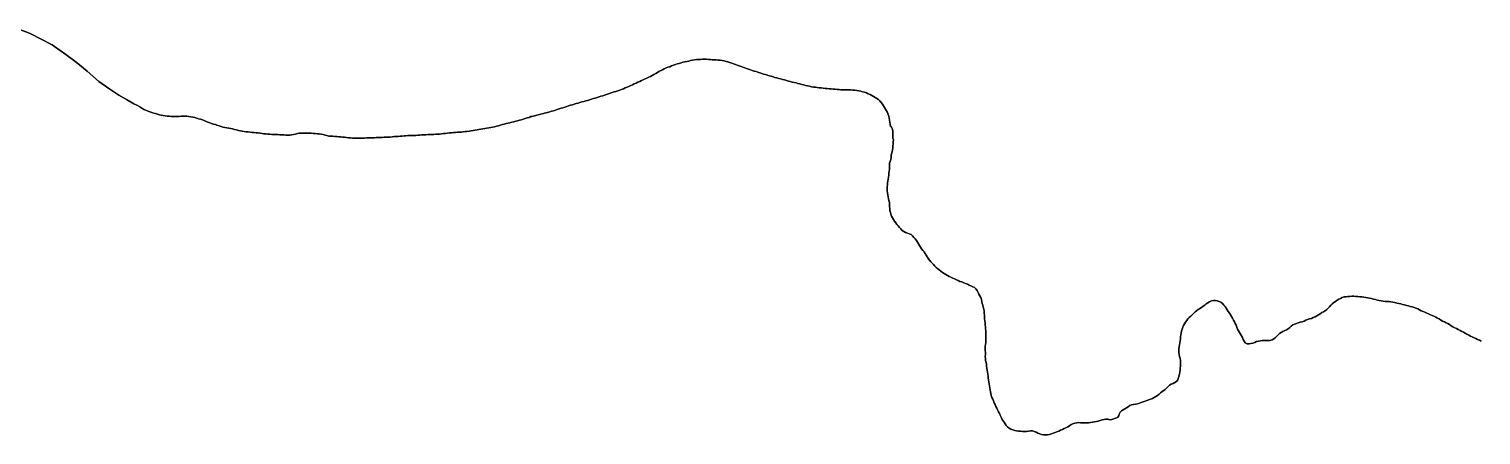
# Model space of a CAD drawing. Header units: inches. Extents: x 141448 to 685535, y 3466439 to 4099221.
# Drawn here: x 229022 to 243220, y 3790542 to 3794512 of the extents above; entities that cross this region are included whole.
import ezdxf

# ---------------------------------------------------------------- set-up
doc = ezdxf.new("R2010")
doc.units = ezdxf.units.IN
doc.header["$MEASUREMENT"] = 0
doc.layers.add('az_county', color=7, linetype='Continuous')

msp = doc.modelspace()

# ---------------------------------------------------------------- linework, layer by layer
at = {"layer": 'az_county'}
for points in [[(243222.53125, 3791460), (243205.34375, 3791468.75), (243187.4375, 3791476.25), (243169.734375, 3791484), (243152.140625, 3791492.25), (243134.734375, 3791500.75), (243117.34375, 3791509.25), (243100.140625, 3791518), (243083.140625, 3791527.25), (243066.234375, 3791536.75), (243049.234375, 3791545.75), (243031.734375, 3791554.25), (243014.734375, 3791563.75), (242997.640625, 3791572.75), (242980.53125, 3791581.75), (242963.34375, 3791590.75), (242946.234375, 3791599.75), (242929.4375, 3791609.25), (242913.640625, 3791620.75), (242897.03125, 3791630.25), (242879.234375, 3791638.25), (242861.9375, 3791646.75), (242844.734375, 3791655.75), (242828.234375, 3791665.75), (242812.4375, 3791676.75), (242795.03125, 3791685.25), (242777.4375, 3791693.5), (242759.84375, 3791701.75), (242742.234375, 3791709.75), (242724.640625, 3791717.75), (242706.9375, 3791725.5), (242689.234375, 3791733.25), (242671.53125, 3791741.25), (242653.640625, 3791748.5), (242635.734375, 3791756), (242618.4375, 3791764.25), (242601.734375, 3791774.25), (242584.140625, 3791782.25), (242565.734375, 3791788.25), (242547.234375, 3791793.75), (242528.53125, 3791799), (242509.734375, 3791803.75), (242491.03125, 3791808.75), (242472.234375, 3791813.5), (242453.4375, 3791818.25), (242434.640625, 3791822.75), (242415.734375, 3791826.75), (242396.84375, 3791831.25), (242378.03125, 3791835.75), (242359.03125, 3791839.5), (242339.9375, 3791843.25), (242320.84375, 3791845.25), (242301.4375, 3791846.25), (242282.03125, 3791847.25), (242262.734375, 3791848.75), (242243.734375, 3791852), (242224.84375, 3791856.5), (242206.03125, 3791861.25), (242187.234375, 3791865.75), (242168.4375, 3791870.25), (242149.640625, 3791874.75), (242131.03125, 3791880.25), (242112.03125, 3791884.25), (242092.84375, 3791886.75), (242072.734375, 3791888.75), (242054.34375, 3791891), (242035.03125, 3791893.25), (242015.734375, 3791895.25), (241996.53125, 3791897.25), (241977.234375, 3791898.5), (241957.9375, 3791899), (241938.734375, 3791897), (241919.4375, 3791894.25), (241900.03125, 3791894), (241881.140625, 3791893.25), (241862.9375, 3791886.5), (241845.4375, 3791877.75), (241828.640625, 3791868.25), (241812.03125, 3791858.25), (241795.734375, 3791847.75), (241779.53125, 3791837), (241764.140625, 3791825.25), (241751.9375, 3791810.5), (241739.234375, 3791796), (241725.234375, 3791782.75), (241711.03125, 3791769.25), (241696.34375, 3791756.75), (241679.734375, 3791746.75), (241662.640625, 3791737.75), (241646.140625, 3791727.75), (241631.03125, 3791715.25), (241614.53125, 3791705.5), (241597.234375, 3791696.75), (241579.53125, 3791688.75), (241561.53125, 3791681.75), (241542.9375, 3791676.25), (241524.4375, 3791670.25), (241506.734375, 3791662.75), (241489.34375, 3791653.75), (241471.34375, 3791647.25), (241452.03125, 3791644.5), (241433.734375, 3791638.75), (241415.734375, 3791631.25), (241397.53125, 3791624.5), (241379.84375, 3791617), (241364.234375, 3791605.5), (241350.140625, 3791592.25), (241334.9375, 3791580.25), (241317.9375, 3791570.75), (241300.84375, 3791561.75), (241283.640625, 3791553), (241266.34375, 3791544.25), (241249.53125, 3791535.25), (241237.34375, 3791520.25), (241223.4375, 3791506.75), (241209.03125, 3791493.75), (241194.53125, 3791480.25), (241178.03125, 3791471.25), (241159.140625, 3791466.25), (241139.734375, 3791464), (241120.4375, 3791464.75), (241101.03125, 3791466.75), (241081.734375, 3791465.75), (241062.4375, 3791463.25), (241043.234375, 3791460), (241024.734375, 3791455.25), (241007.9375, 3791445.25), (240989.4375, 3791439.75), (240970.53125, 3791435.25), (240951.4375, 3791431.75), (240932.140625, 3791433.25), (240915.34375, 3791442.75), (240904.53125, 3791458.75), (240895.34375, 3791475.75), (240887.03125, 3791493.25), (240878.734375, 3791510.75), (240869.34375, 3791527.75), (240859.140625, 3791544.25), (240849.03125, 3791560.75), (240840.140625, 3791577.75), (240833.84375, 3791596.25), (240825.9375, 3791613.75), (240817.640625, 3791631.25), (240808.84375, 3791648.75), (240799.53125, 3791665.5), (240789.53125, 3791682.25), (240779.234375, 3791698.75), (240769.03125, 3791715.25), (240759.140625, 3791731.75), (240749.234375, 3791748.25), (240739.234375, 3791765), (240729.03125, 3791781.25), (240718.234375, 3791797.5), (240705.53125, 3791812.25), (240691.9375, 3791826.5), (240677.03125, 3791838.75), (240660.34375, 3791848), (240641.640625, 3791854), (240622.34375, 3791857.5), (240603.03125, 3791857.25), (240584.03125, 3791852.5), (240566.734375, 3791844.25), (240550.234375, 3791833.75), (240534.140625, 3791822.75), (240518.34375, 3791811.75), (240502.84375, 3791800.25), (240487.234375, 3791788.75), (240471.140625, 3791777.75), (240462.03125, 3791771.75), (240454.84375, 3791767.25), (240438.734375, 3791756.5), (240423.53125, 3791744.75), (240409.84375, 3791731), (240395.9375, 3791717.5), (240381.53125, 3791704.5), (240367.234375, 3791691.25), (240353.84375, 3791677.25), (240342.234375, 3791661.75), (240331.4375, 3791645.75), (240321.640625, 3791629.25), (240312.4375, 3791612.25), (240304.03125, 3791594.75), (240297.03125, 3791576.75), (240291.84375, 3791557.75), (240288.234375, 3791538.75), (240285.234375, 3791519.75), (240283.03125, 3791500.25), (240281.234375, 3791481.25), (240278.84375, 3791462), (240275.640625, 3791442.75), (240271.4375, 3791423.75), (240268.03125, 3791404.75), (240265.640625, 3791385.75), (240264.53125, 3791366.25), (240264.734375, 3791346.75), (240267.34375, 3791329.75), (240272.03125, 3791308.75), (240277.03125, 3791290.25), (240280.34375, 3791271.25), (240281.234375, 3791251.75), (240280.734375, 3791232.25), (240280.234375, 3791213), (240279.734375, 3791193.75), (240278.640625, 3791174.25), (240276.03125, 3791155.25), (240271.34375, 3791136.5), (240265.734375, 3791117.75), (240260.640625, 3791098.75), (240254.53125, 3791080.25), (240243.234375, 3791065.25), (240227.234375, 3791053.5), (240210.140625, 3791044.75), (240191.734375, 3791038.25), (240175.328125, 3791028.25), (240160.625, 3791015.25), (240146.828125, 3791001.75), (240133.21875, 3790987.75), (240117.515625, 3790976.75), (240101.421875, 3790965.75), (240086.21875, 3790953.75), (240071.921875, 3790940.75), (240057.421875, 3790927.75), (240041.515625, 3790917.25), (240024.515625, 3790907.75), (240006.921875, 3790899.75), (239989.015625, 3790892), (239971.125, 3790884.75), (239953.015625, 3790877.75), (239934.921875, 3790871), (239916.625, 3790864.5), (239898.328125, 3790858.25), (239880.015625, 3790851.75), (239861.328125, 3790846.75), (239842.21875, 3790843.25), (239823.125, 3790840.5), (239804.015625, 3790836.75), (239786.21875, 3790829.75), (239770.828125, 3790817.75), (239755.015625, 3790806.5), (239737.515625, 3790798.25), (239720.71875, 3790788.25), (239704.421875, 3790777.25), (239690.71875, 3790763.75), (239683.328125, 3790746.25), (239677.828125, 3790727.25), (239664.921875, 3790713.25), (239647.015625, 3790705.5), (239628.71875, 3790698.25), (239610.125, 3790692.75), (239591.421875, 3790690.25), (239572.21875, 3790694.75), (239553.015625, 3790695.5), (239533.828125, 3790692.5), (239514.828125, 3790688.75), (239496.125, 3790683.75), (239477.71875, 3790677.75), (239458.921875, 3790672.75), (239440.015625, 3790668.75), (239420.921875, 3790665.75), (239401.71875, 3790663.25), (239382.421875, 3790661.75), (239363.015625, 3790660.75), (239343.71875, 3790660), (239324.328125, 3790659.75), (239304.921875, 3790660.75), (239285.625, 3790662.5), (239266.515625, 3790660.25), (239247.328125, 3790656.5), (239228.828125, 3790650.75), (239211.625, 3790642.25), (239195.125, 3790632), (239178.625, 3790621.75), (239161.515625, 3790612.5), (239144.328125, 3790603.75), (239126.828125, 3790595.25), (239109.21875, 3790587.25), (239091.328125, 3790579.75), (239073.421875, 3790572.5), (239055.328125, 3790565.5), (239037.125, 3790558.75), (239018.71875, 3790552.75), (239000.125, 3790547.5), (238981.015625, 3790543.75), (238961.828125, 3790541.5), (238942.421875, 3790542.75), (238923.625, 3790547.25), (238905.21875, 3790553.25), (238887.125, 3790560.25), (238869.515625, 3790568.25), (238851.921875, 3790576.5), (238833.21875, 3790581.75), (238814.71875, 3790582), (238795.015625, 3790578), (238775.71875, 3790576.25), (238756.328125, 3790576.25), (238736.921875, 3790576.75), (238717.515625, 3790578), (238698.21875, 3790579.75), (238679.21875, 3790582.75), (238660.21875, 3790586.75), (238641.625, 3790592.5), (238623.421875, 3790598.75), (238606.125, 3790608), (238590.828125, 3790619.75), (238577.828125, 3790634.25), (238566.421875, 3790649.75), (238556.015625, 3790666.25), (238545.828125, 3790682.75), (238535.921875, 3790699.25), (238526.921875, 3790716.25), (238518.71875, 3790733.75), (238510.71875, 3790751.75), (238502.328125, 3790769.25), (238493.625, 3790786.25), (238485.125, 3790803.75), (238476.921875, 3790821.25), (238468.828125, 3790838.75), (238461.015625, 3790856.75), (238453.828125, 3790874.5), (238447.21875, 3790892.75), (238435.71875, 3790908.25), (238429.828125, 3790926.25), (238428.015625, 3790945.75), (238425.21875, 3790964.75), (238421.921875, 3790983.75), (238418.421875, 3791002.75), (238415.015625, 3791022), (238411.71875, 3791041.25), (238408.625, 3791060.25), (238405.515625, 3791079.25), (238402.421875, 3791098.25), (238399.515625, 3791117.75), (238396.71875, 3791136.75), (238394.015625, 3791156), (238391.421875, 3791175.25), (238388.71875, 3791194.25), (238386.015625, 3791213.5), (238383.125, 3791232.75), (238379.71875, 3791251.75), (238376.21875, 3791270.75), (238373.421875, 3791289.75), (238372.21875, 3791309.25), (238373.515625, 3791328.5), (238374.125, 3791347.75), (238373.125, 3791367.25), (238371.71875, 3791384.25), (238371.625, 3791405.75), (238373.515625, 3791425.25), (238376.515625, 3791444.25), (238378.125, 3791463.5), (238378.828125, 3791482.75), (238379.125, 3791502.25), (238379.015625, 3791521.75), (238378.625, 3791541.25), (238377.625, 3791560.25), (238376.21875, 3791579.75), (238374.515625, 3791599), (238372.71875, 3791618.25), (238370.625, 3791637.5), (238368.328125, 3791656.75), (238366.21875, 3791676), (238364.71875, 3791695.25), (238363.71875, 3791714.75), (238362.71875, 3791734), (238360.921875, 3791753.25), (238357.71875, 3791772.25), (238352.421875, 3791790.75), (238347.21875, 3791809.75), (238343.015625, 3791828.5), (238339.015625, 3791847.5), (238334.625, 3791866.25), (238328.625, 3791884.75), (238319.625, 3791902), (238310.71875, 3791919.25), (238301.625, 3791936.25), (238291.828125, 3791953), (238280.921875, 3791969.25), (238267.921875, 3791983.25), (238249.71875, 3791990.25), (238232.421875, 3791998.75), (238214.828125, 3792007), (238197.21875, 3792014.75), (238179.421875, 3792022.75), (238161.71875, 3792030.25), (238143.71875, 3792037.75), (238125.328125, 3792043.75), (238107.515625, 3792051.25), (238089.828125, 3792059.25), (238072.21875, 3792067.25), (238054.71875, 3792075.5), (238037.21875, 3792083.75), (238019.921875, 3792092.5), (238003.015625, 3792101.75), (237986.015625, 3792111.25), (237969.015625, 3792120.75), (237952.828125, 3792131.25), (237937.515625, 3792143), (237922.515625, 3792155.25), (237907.828125, 3792167.75), (237893.21875, 3792180.75), (237878.921875, 3792193.75), (237865.125, 3792207.25), (237852.015625, 3792221.5), (237839.625, 3792236.25), (237827.421875, 3792251.25), (237815.125, 3792266.25), (237804.515625, 3792282.75), (237795.125, 3792299.5), (237785.125, 3792316.25), (237773.71875, 3792331.75), (237761.71875, 3792347), (237749.71875, 3792362.25), (237738.328125, 3792377.75), (237728.21875, 3792394.25), (237719.125, 3792411.5), (237709.921875, 3792428.25), (237699.921875, 3792445), (237687.828125, 3792460.25), (237674.21875, 3792474), (237661.328125, 3792488.75), (237647.125, 3792501.5), (237629.328125, 3792508.75), (237610.921875, 3792515.5), (237592.828125, 3792522.75), (237575.421875, 3792531.25), (237559.71875, 3792542.25), (237546.125, 3792556), (237533.21875, 3792570.75), (237520.71875, 3792585.5), (237508.515625, 3792600.75), (237496.71875, 3792615.75), (237485.21875, 3792631.25), (237474.625, 3792647.75), (237464.328125, 3792664.25), (237455.71875, 3792681.5), (237449.515625, 3792699.75), (237444.421875, 3792718.75), (237440.421875, 3792737.75), (237437.828125, 3792756.75), (237437.015625, 3792776), (237436.421875, 3792795.5), (237434.421875, 3792814.75), (237429.921875, 3792833.5), (237425.125, 3792852.25), (237421.625, 3792871.25), (237418.515625, 3792890.5), (237415.71875, 3792909.75), (237413.515625, 3792929), (237413.421875, 3792948.25), (237413.921875, 3792967.75), (237414.921875, 3792987), (237416.71875, 3793006.25), (237419.71875, 3793025.25), (237422.828125, 3793044.5), (237425.625, 3793063.75), (237428.421875, 3793082.75), (237431.015625, 3793102), (237433.625, 3793121.25), (237436.015625, 3793140.25), (237437.625, 3793159.75), (237436.421875, 3793179.25), (237436.21875, 3793198.25), (237443.515625, 3793216.25), (237448.71875, 3793234.75), (237452.015625, 3793254.25), (237453.4375, 3793273.5), (237456.34375, 3793292.5), (237461.4375, 3793311.25), (237465.84375, 3793330.25), (237468.4375, 3793349.25), (237470.140625, 3793368.5), (237471.34375, 3793387.75), (237473.03125, 3793407.25), (237473.734375, 3793426.75), (237469.640625, 3793445.25), (237467.03125, 3793464.25), (237468.53125, 3793484), (237468.640625, 3793509.75), (237464.234375, 3793531.75), (237453.34375, 3793557.25), (237444.640625, 3793557.5), (237442.53125, 3793581.5), (237440.03125, 3793600.75), (237436.9375, 3793619.75), (237433.4375, 3793638.75), (237429.4375, 3793657.75), (237423.640625, 3793676.25), (237415.734375, 3793694), (237406.734375, 3793711.25), (237397.53125, 3793728.25), (237387.9375, 3793745.25), (237377.84375, 3793761.75), (237367.234375, 3793777.75), (237355.734375, 3793793.25), (237342.640625, 3793807.75), (237328.234375, 3793821), (237312.9375, 3793832.75), (237296.734375, 3793843.25), (237280.03125, 3793853.25), (237262.9375, 3793862.5), (237245.53125, 3793871), (237227.84375, 3793879), (237209.84375, 3793886.25), (237191.53125, 3793892.75), (237172.9375, 3793897.75), (237154.140625, 3793902.5), (237135.234375, 3793906.75), (237116.03125, 3793910.25), (237096.9375, 3793913.25), (237077.734375, 3793915.25), (237058.4375, 3793916.5), (237039.140625, 3793917), (237019.71875, 3793917), (237000.21875, 3793917), (236980.921875, 3793917.25), (236961.515625, 3793918.25), (236942.21875, 3793919.75), (236922.921875, 3793921), (236903.625, 3793922.75), (236884.328125, 3793924.25), (236865.015625, 3793926), (236845.71875, 3793927.75), (236826.515625, 3793929.75), (236807.21875, 3793931.5), (236787.921875, 3793933.25), (236768.625, 3793935.25), (236749.328125, 3793937.25), (236730.125, 3793939.25), (236710.828125, 3793941.75), (236691.71875, 3793944.25), (236672.625, 3793947.25), (236653.625, 3793951.25), (236634.71875, 3793955.5), (236615.921875, 3793960), (236597.125, 3793964.75), (236578.328125, 3793969.25), (236559.625, 3793974.25), (236540.828125, 3793978.75), (236522.015625, 3793983.75), (236503.328125, 3793988.5), (236484.515625, 3793993.25), (236465.828125, 3793998.25), (236447.125, 3794003.25), (236428.421875, 3794008.25), (236409.71875, 3794013.25), (236391.015625, 3794018.25), (236372.328125, 3794023.5), (236353.71875, 3794028.75), (236335.015625, 3794033.75), (236316.328125, 3794039), (236297.71875, 3794044.25), (236279.015625, 3794049.5), (236260.421875, 3794054.75), (236241.828125, 3794060.25), (236223.328125, 3794065.75), (236204.828125, 3794071.25), (236186.328125, 3794077.25), (236167.828125, 3794083), (236149.328125, 3794088.75), (236130.921875, 3794094.75), (236112.515625, 3794100.75), (236094.125, 3794106.75), (236075.71875, 3794112.75), (236057.328125, 3794118.75), (236039.015625, 3794125.25), (236020.625, 3794131.25), (236002.328125, 3794137.75), (235984.015625, 3794143.75), (235965.921875, 3794150.75), (235947.921875, 3794158), (235930.015625, 3794165.25), (235912.015625, 3794172.5), (235893.71875, 3794178.75), (235875.21875, 3794184.25), (235856.515625, 3794189.75), (235837.71875, 3794194.75), (235818.921875, 3794199.25), (235799.921875, 3794202.75), (235780.921875, 3794205.75), (235761.71875, 3794207.75), (235742.328125, 3794209), (235722.921875, 3794210), (235716.125, 3794210.25), (235703.515625, 3794211.25), (235684.21875, 3794213.25), (235664.921875, 3794214.75), (235645.625, 3794215.5), (235626.21875, 3794215.75), (235606.921875, 3794215.5), (235587.515625, 3794215), (235568.125, 3794214.25), (235548.921875, 3794212.75), (235529.71875, 3794210.25), (235510.515625, 3794207), (235491.625, 3794203.25), (235472.828125, 3794198.25), (235453.71875, 3794194.5), (235434.71875, 3794191), (235415.828125, 3794187), (235397.21875, 3794181.5), (235378.625, 3794176), (235360.21875, 3794170), (235341.828125, 3794164), (235323.625, 3794157.5), (235305.625, 3794150.25), (235287.625, 3794143.25), (235269.125, 3794137.5), (235251.125, 3794130.5), (235233.625, 3794122), (235216.125, 3794114), (235181.625, 3794096.5), (235166.625, 3794086), (235149.828125, 3794076.5), (235132.921875, 3794067), (235116.015625, 3794057.5), (235098.828125, 3794048.5), (235081.421875, 3794040), (235063.921875, 3794031.5), (235046.328125, 3794023.5), (235028.71875, 3794015.25), (235011.125, 3794007.25), (234993.421875, 3793999.25), (234975.828125, 3793991.25), (234958.21875, 3793983), (234940.515625, 3793975), (234922.921875, 3793967), (234905.21875, 3793959), (234887.625, 3793951), (234869.828125, 3793943.25), (234852.125, 3793935.5), (234834.21875, 3793928), (234816.21875, 3793921), (234798.015625, 3793914.25), (234779.71875, 3793908), (234761.21875, 3793902), (234742.828125, 3793895.75), (234724.421875, 3793889.5), (234706.015625, 3793883.5), (234687.625, 3793877.5), (234669.21875, 3793871.5), (234650.71875, 3793865.5), (234632.328125, 3793859.5), (234613.828125, 3793853.5), (234595.421875, 3793847.75), (234576.921875, 3793842), (234558.421875, 3793836), (234539.828125, 3793830.5), (234521.328125, 3793825), (234502.71875, 3793819.5), (234484.125, 3793814), (234465.421875, 3793808.75), (234446.71875, 3793803.5), (234428.125, 3793798.5), (234409.421875, 3793793.25), (234390.71875, 3793788), (234372.125, 3793782.5), (234353.515625, 3793777), (234335.015625, 3793771.5), (234316.515625, 3793765.75), (234298.015625, 3793760), (234279.625, 3793754), (234261.125, 3793748), (234242.71875, 3793742), (234224.328125, 3793736), (234205.828125, 3793730), (234187.328125, 3793724.25), (234168.71875, 3793718.5), (234150.21875, 3793713), (234131.71875, 3793707.25), (234113.125, 3793701.75), (234094.625, 3793696.25), (234087.515625, 3793694.5), (233952.328125, 3793660.5), (233940.71875, 3793655.5), (233930.328125, 3793656), (233911.921875, 3793646), (233892.71875, 3793641.5), (233873.921875, 3793636.5), (233855.421875, 3793630.25), (233836.921875, 3793624.5), (233818.21875, 3793619.5), (233799.515625, 3793614.5), (233780.71875, 3793609.5), (233761.921875, 3793605), (233743.21875, 3793600), (233724.421875, 3793595.5), (233705.625, 3793590.5), (233686.828125, 3793586), (233668.015625, 3793581), (233649.21875, 3793576.5), (233630.625, 3793571), (233612.21875, 3793564.75), (233593.421875, 3793560.25), (233574.421875, 3793556.5), (233555.328125, 3793552.75), (233536.328125, 3793549.25), (233517.21875, 3793546), (233498.125, 3793542.75), (233479.015625, 3793539.5), (233459.828125, 3793536.5), (233440.71875, 3793533), (233421.625, 3793530), (233402.515625, 3793526.75), (233383.421875, 3793523.5), (233364.328125, 3793520), (233345.21875, 3793516.25), (233326.21875, 3793513), (233307.015625, 3793510), (233287.828125, 3793508), (233268.515625, 3793506), (233249.21875, 3793504.25), (233229.921875, 3793502.75), (233210.625, 3793501.5), (233191.21875, 3793500), (233171.921875, 3793498.5), (233152.515625, 3793497), (233133.21875, 3793495.25), (233114.015625, 3793493.5), (233094.71875, 3793491), (233075.421875, 3793489), (233056.21875, 3793486.75), (233036.921875, 3793484.75), (233017.625, 3793483), (232998.21875, 3793481.75), (232978.90625, 3793480.75), (232959.5, 3793480), (232940.203125, 3793479.5), (232920.8125, 3793479), (232901.40625, 3793478.25), (232882, 3793477.5), (232862.703125, 3793476.5), (232843.3125, 3793475), (232824.109375, 3793473), (232804.703125, 3793471.25), (232785.40625, 3793470.5), (232766, 3793470.5), (232746.703125, 3793470), (232727.3125, 3793469), (232707.90625, 3793468), (232688.609375, 3793466.5), (232669.3125, 3793465), (232650, 3793463.5), (232630.703125, 3793461.75), (232611.3125, 3793460.25), (232592, 3793459), (232572.703125, 3793457.25), (232553.3125, 3793455.5), (232534, 3793454.5), (232514.703125, 3793453.5), (232495.3125, 3793452.5), (232476, 3793451.75), (232464.90625, 3793451), (232456.609375, 3793451), (232437.203125, 3793450), (232417.90625, 3793449.5), (232398.5, 3793448.75), (232379.109375, 3793448), (232359.703125, 3793447.5), (232340.40625, 3793446.75), (232321, 3793446), (232301.609375, 3793445.5), (232282.203125, 3793444.5), (232262.8125, 3793444), (232243.5, 3793443.5), (232224.109375, 3793443.5), (232204.703125, 3793443.5), (232185.40625, 3793444.75), (232166.109375, 3793446.5), (232146.8125, 3793449), (232127.609375, 3793451), (232108.3125, 3793453), (232089, 3793455), (232069.703125, 3793456.75), (232050.40625, 3793458.5), (232031.109375, 3793460), (232011.703125, 3793461.5), (231992.40625, 3793462.5), (231972.90625, 3793462.5), (231953.703125, 3793464), (231934.90625, 3793469), (231916.3125, 3793474.5), (231897.609375, 3793479.5), (231878.40625, 3793482.5), (231859.203125, 3793485), (231839.90625, 3793487), (231820.609375, 3793488.5), (231801.3125, 3793490), (231781.90625, 3793491.5), (231762.609375, 3793492.5), (231743.203125, 3793493), (231723.8125, 3793493.5), (231704.40625, 3793493.75), (231685, 3793493.5), (231665.703125, 3793492.5), (231646.609375, 3793489), (231627.703125, 3793484.5), (231608.8125, 3793480), (231589.90625, 3793475.25), (231570.703125, 3793474), (231551.40625, 3793474), (231532.109375, 3793474.75), (231512.703125, 3793475.75), (231493.3125, 3793477), (231473.90625, 3793478), (231454.5, 3793479.25), (231435.109375, 3793480), (231415.703125, 3793480.75), (231396.3125, 3793481.25), (231377, 3793482), (231357.703125, 3793483.25), (231338.40625, 3793485.25), (231319.203125, 3793488), (231300, 3793490.75), (231280.703125, 3793493), (231261.40625, 3793494.75), (231242.109375, 3793496.5), (231222.8125, 3793498.5), (231203.609375, 3793500.5), (231184.3125, 3793503), (231165.109375, 3793505.25), (231145.90625, 3793507.75), (231126.703125, 3793510.25), (231107.5, 3793513), (231088.3125, 3793516), (231069.5, 3793520.25), (231051, 3793526.25), (231032.109375, 3793530.5), (231013, 3793534), (230993.90625, 3793537.5), (230974.8125, 3793540.5), (230955.703125, 3793544), (230936.703125, 3793548), (230918, 3793553), (230899.703125, 3793559), (230881.40625, 3793565.5), (230858.609375, 3793571.75), (230844.40625, 3793577), (230825.703125, 3793582.5), (230807.203125, 3793588), (230788.703125, 3793594), (230770.609375, 3793601), (230752.8125, 3793608.5), (230735, 3793616), (230716.703125, 3793622.5), (230698.40625, 3793629), (230679.90625, 3793634.5), (230661.3125, 3793640.25), (230642.609375, 3793645.25), (230623.703125, 3793649.5), (230604.703125, 3793653.25), (230585.5, 3793656.25), (230566.203125, 3793658), (230546.8125, 3793658.5), (230527.40625, 3793658.5), (230508, 3793658.25), (230488.609375, 3793657.5), (230469.203125, 3793656.75), (230449.90625, 3793656.5), (230430.5, 3793656.75), (230411.203125, 3793657.5), (230391.8125, 3793658.5), (230372.5, 3793660), (230353.203125, 3793662.5), (230334, 3793665), (230315, 3793669), (230296.203125, 3793673.5), (230277.609375, 3793679), (230258.90625, 3793684.5), (230240.40625, 3793690), (230222, 3793696.25), (230203.8125, 3793702.75), (230185.609375, 3793709.5), (230144, 3793725.5), (230105.609375, 3793749.75), (230083.109375, 3793763.5), (230077.40625, 3793767), (230047.609375, 3793781), (229975, 3793820.75), (229899.90625, 3793863.5), (229810.40625, 3793922.5), (229704.703125, 3793999.5), (229590.203125, 3794100.75), (229482.703125, 3794187.75), (229381.203125, 3794263), (229269.8125, 3794341.5), (229247.109375, 3794357.75), (229031.5, 3794467.75), (228921.203125, 3794511.5)], [(228921.203125, 3794511.5), (229031.5, 3794467.75), (229247.109375, 3794357.75), (229269.8125, 3794341.5), (229381.203125, 3794263), (229482.703125, 3794187.75), (229590.203125, 3794100.75), (229704.703125, 3793999.5), (229810.40625, 3793922.5), (229899.90625, 3793863.5), (229975, 3793820.75), (230047.609375, 3793781), (230077.40625, 3793767), (230083.109375, 3793763.5), (230105.609375, 3793749.75), (230144, 3793725.5), (230185.609375, 3793709.5), (230203.8125, 3793702.75), (230222, 3793696.25), (230240.40625, 3793690), (230258.90625, 3793684.5), (230277.609375, 3793679), (230296.203125, 3793673.5), (230315, 3793669), (230334, 3793665), (230353.203125, 3793662.5), (230372.5, 3793660), (230391.8125, 3793658.5), (230411.203125, 3793657.5), (230430.5, 3793656.75), (230449.90625, 3793656.5), (230469.203125, 3793656.75), (230488.609375, 3793657.5), (230508, 3793658.25), (230527.40625, 3793658.5), (230546.8125, 3793658.5), (230566.203125, 3793658), (230585.5, 3793656.25), (230604.703125, 3793653.25), (230623.703125, 3793649.5), (230642.609375, 3793645.25), (230661.3125, 3793640.25), (230679.90625, 3793634.5), (230698.40625, 3793629), (230716.703125, 3793622.5), (230735, 3793616), (230752.8125, 3793608.5), (230770.609375, 3793601), (230788.703125, 3793594), (230807.203125, 3793588), (230825.703125, 3793582.5), (230844.40625, 3793577), (230858.609375, 3793571.75), (230881.40625, 3793565.5), (230899.703125, 3793559), (230918, 3793553), (230936.703125, 3793548), (230955.703125, 3793544), (230974.8125, 3793540.5), (230993.90625, 3793537.5), (231013, 3793534), (231032.109375, 3793530.5), (231051, 3793526.25), (231069.5, 3793520.25), (231088.3125, 3793516), (231107.5, 3793513), (231126.703125, 3793510.25), (231145.90625, 3793507.75), (231165.109375, 3793505.25), (231184.3125, 3793503), (231203.609375, 3793500.5), (231222.8125, 3793498.5), (231242.109375, 3793496.5), (231261.40625, 3793494.75), (231280.703125, 3793493), (231300, 3793490.75), (231319.203125, 3793488), (231338.40625, 3793485.25), (231357.703125, 3793483.25), (231377, 3793482), (231396.3125, 3793481.25), (231415.703125, 3793480.75), (231435.109375, 3793480), (231454.5, 3793479.25), (231473.90625, 3793478), (231493.3125, 3793477), (231512.703125, 3793475.75), (231532.109375, 3793474.75), (231551.40625, 3793474), (231570.703125, 3793474), (231589.90625, 3793475.25), (231608.8125, 3793480), (231627.703125, 3793484.5), (231646.609375, 3793489), (231665.703125, 3793492.5), (231685, 3793493.5), (231704.40625, 3793493.75), (231723.8125, 3793493.5), (231743.203125, 3793493), (231762.609375, 3793492.5), (231781.90625, 3793491.5), (231801.3125, 3793490), (231820.609375, 3793488.5), (231839.90625, 3793487), (231859.203125, 3793485), (231878.40625, 3793482.5), (231897.609375, 3793479.5), (231916.3125, 3793474.5), (231934.90625, 3793469), (231953.703125, 3793464), (231972.90625, 3793462.5), (231992.40625, 3793462.5), (232011.703125, 3793461.5), (232031.109375, 3793460), (232050.40625, 3793458.5), (232069.703125, 3793456.75), (232089, 3793455), (232108.3125, 3793453), (232127.609375, 3793451), (232146.8125, 3793449), (232166.109375, 3793446.5), (232185.40625, 3793444.75), (232204.703125, 3793443.5), (232224.109375, 3793443.5), (232243.5, 3793443.5), (232262.8125, 3793444), (232282.203125, 3793444.5), (232301.609375, 3793445.5), (232321, 3793446), (232340.40625, 3793446.75), (232359.703125, 3793447.5), (232379.109375, 3793448), (232398.5, 3793448.75), (232417.90625, 3793449.5), (232437.203125, 3793450), (232456.609375, 3793451), (232464.90625, 3793451), (232476, 3793451.75), (232495.3125, 3793452.5), (232514.703125, 3793453.5), (232534, 3793454.5), (232553.3125, 3793455.5), (232572.703125, 3793457.25), (232592, 3793459), (232611.3125, 3793460.25), (232630.703125, 3793461.75), (232650, 3793463.5), (232669.3125, 3793465), (232688.609375, 3793466.5), (232707.90625, 3793468), (232727.3125, 3793469), (232746.703125, 3793470), (232766, 3793470.5), (232785.40625, 3793470.5), (232804.703125, 3793471.25), (232824.109375, 3793473), (232843.3125, 3793475), (232862.703125, 3793476.5), (232882, 3793477.5), (232901.40625, 3793478.25), (232920.8125, 3793479), (232940.203125, 3793479.5), (232959.5, 3793480), (232978.90625, 3793480.75), (232998.21875, 3793481.75), (233017.625, 3793483), (233036.921875, 3793484.75), (233056.21875, 3793486.75), (233075.421875, 3793489), (233094.71875, 3793491), (233114.015625, 3793493.5), (233133.21875, 3793495.25), (233152.515625, 3793497), (233171.921875, 3793498.5), (233191.21875, 3793500), (233210.625, 3793501.5), (233229.921875, 3793502.75), (233249.21875, 3793504.25), (233268.515625, 3793506), (233287.828125, 3793508), (233307.015625, 3793510), (233326.21875, 3793513), (233345.21875, 3793516.25), (233364.328125, 3793520), (233383.421875, 3793523.5), (233402.515625, 3793526.75), (233421.625, 3793530), (233440.71875, 3793533), (233459.828125, 3793536.5), (233479.015625, 3793539.5), (233498.125, 3793542.75), (233517.21875, 3793546), (233536.328125, 3793549.25), (233555.328125, 3793552.75), (233574.421875, 3793556.5), (233593.421875, 3793560.25), (233612.21875, 3793564.75), (233630.625, 3793571), (233649.21875, 3793576.5), (233668.015625, 3793581), (233686.828125, 3793586), (233705.625, 3793590.5), (233724.421875, 3793595.5), (233743.21875, 3793600), (233761.921875, 3793605), (233780.71875, 3793609.5), (233799.515625, 3793614.5), (233818.21875, 3793619.5), (233836.921875, 3793624.5), (233855.421875, 3793630.25), (233873.921875, 3793636.5), (233892.71875, 3793641.5), (233911.921875, 3793646), (233930.328125, 3793656), (233940.71875, 3793655.5), (233952.328125, 3793660.5), (234087.515625, 3793694.5), (234094.625, 3793696.25), (234113.125, 3793701.75), (234131.71875, 3793707.25), (234150.21875, 3793713), (234168.71875, 3793718.5), (234187.328125, 3793724.25), (234205.828125, 3793730), (234224.328125, 3793736), (234242.71875, 3793742), (234261.125, 3793748), (234279.625, 3793754), (234298.015625, 3793760), (234316.515625, 3793765.75), (234335.015625, 3793771.5), (234353.515625, 3793777), (234372.125, 3793782.5), (234390.71875, 3793788), (234409.421875, 3793793.25), (234428.125, 3793798.5), (234446.71875, 3793803.5), (234465.421875, 3793808.75), (234484.125, 3793814), (234502.71875, 3793819.5), (234521.328125, 3793825), (234539.828125, 3793830.5), (234558.421875, 3793836), (234576.921875, 3793842), (234595.421875, 3793847.75), (234613.828125, 3793853.5), (234632.328125, 3793859.5), (234650.71875, 3793865.5), (234669.21875, 3793871.5), (234687.625, 3793877.5), (234706.015625, 3793883.5), (234724.421875, 3793889.5), (234742.828125, 3793895.75), (234761.21875, 3793902), (234779.71875, 3793908), (234798.015625, 3793914.25), (234816.21875, 3793921), (234834.21875, 3793928), (234852.125, 3793935.5), (234869.828125, 3793943.25), (234887.625, 3793951), (234905.21875, 3793959), (234922.921875, 3793967), (234940.515625, 3793975), (234958.21875, 3793983), (234975.828125, 3793991.25), (234993.421875, 3793999.25), (235011.125, 3794007.25), (235028.71875, 3794015.25), (235046.328125, 3794023.5), (235063.921875, 3794031.5), (235081.421875, 3794040), (235098.828125, 3794048.5), (235116.015625, 3794057.5), (235132.921875, 3794067), (235149.828125, 3794076.5), (235166.625, 3794086), (235181.625, 3794096.5), (235216.125, 3794114), (235233.625, 3794122), (235251.125, 3794130.5), (235269.125, 3794137.5), (235287.625, 3794143.25), (235305.625, 3794150.25), (235323.625, 3794157.5), (235341.828125, 3794164), (235360.21875, 3794170), (235378.625, 3794176), (235397.21875, 3794181.5), (235415.828125, 3794187), (235434.71875, 3794191), (235453.71875, 3794194.5), (235472.828125, 3794198.25), (235491.625, 3794203.25), (235510.515625, 3794207), (235529.71875, 3794210.25), (235548.921875, 3794212.75), (235568.125, 3794214.25), (235587.515625, 3794215), (235606.921875, 3794215.5), (235626.21875, 3794215.75), (235645.625, 3794215.5), (235664.921875, 3794214.75), (235684.21875, 3794213.25), (235703.515625, 3794211.25), (235716.125, 3794210.25), (235722.921875, 3794210), (235742.328125, 3794209), (235761.71875, 3794207.75), (235780.921875, 3794205.75), (235799.921875, 3794202.75), (235818.921875, 3794199.25), (235837.71875, 3794194.75), (235856.515625, 3794189.75), (235875.21875, 3794184.25), (235893.71875, 3794178.75), (235912.015625, 3794172.5), (235930.015625, 3794165.25), (235947.921875, 3794158), (235965.921875, 3794150.75), (235984.015625, 3794143.75), (236002.328125, 3794137.75), (236020.625, 3794131.25), (236039.015625, 3794125.25), (236057.328125, 3794118.75), (236075.71875, 3794112.75), (236094.125, 3794106.75), (236112.515625, 3794100.75), (236130.921875, 3794094.75), (236149.328125, 3794088.75), (236167.828125, 3794083), (236186.328125, 3794077.25), (236204.828125, 3794071.25), (236223.328125, 3794065.75), (236241.828125, 3794060.25), (236260.421875, 3794054.75), (236279.015625, 3794049.5), (236297.71875, 3794044.25), (236316.328125, 3794039), (236335.015625, 3794033.75), (236353.71875, 3794028.75), (236372.328125, 3794023.5), (236391.015625, 3794018.25), (236409.71875, 3794013.25), (236428.421875, 3794008.25), (236447.125, 3794003.25), (236465.828125, 3793998.25), (236484.515625, 3793993.25), (236503.328125, 3793988.5), (236522.015625, 3793983.75), (236540.828125, 3793978.75), (236559.625, 3793974.25), (236578.328125, 3793969.25), (236597.125, 3793964.75), (236615.921875, 3793960), (236634.71875, 3793955.5), (236653.625, 3793951.25), (236672.625, 3793947.25), (236691.71875, 3793944.25), (236710.828125, 3793941.75), (236730.125, 3793939.25), (236749.328125, 3793937.25), (236768.625, 3793935.25), (236787.921875, 3793933.25), (236807.21875, 3793931.5), (236826.515625, 3793929.75), (236845.71875, 3793927.75), (236865.015625, 3793926), (236884.328125, 3793924.25), (236903.625, 3793922.75), (236922.921875, 3793921), (236942.21875, 3793919.75), (236961.515625, 3793918.25), (236980.921875, 3793917.25), (237000.21875, 3793917), (237019.71875, 3793917), (237039.140625, 3793917), (237058.4375, 3793916.5), (237077.734375, 3793915.25), (237096.9375, 3793913.25), (237116.03125, 3793910.25), (237135.234375, 3793906.75), (237154.140625, 3793902.5), (237172.9375, 3793897.75), (237191.53125, 3793892.75), (237209.84375, 3793886.25), (237227.84375, 3793879), (237245.53125, 3793871), (237262.9375, 3793862.5), (237280.03125, 3793853.25), (237296.734375, 3793843.25), (237312.9375, 3793832.75), (237328.234375, 3793821), (237342.640625, 3793807.75), (237355.734375, 3793793.25), (237367.234375, 3793777.75), (237377.84375, 3793761.75), (237387.9375, 3793745.25), (237397.53125, 3793728.25), (237406.734375, 3793711.25), (237415.734375, 3793694), (237423.640625, 3793676.25), (237429.4375, 3793657.75), (237433.4375, 3793638.75), (237436.9375, 3793619.75), (237440.03125, 3793600.75), (237442.53125, 3793581.5), (237444.640625, 3793557.5), (237453.34375, 3793557.25), (237464.234375, 3793531.75), (237468.640625, 3793509.75), (237468.53125, 3793484), (237467.03125, 3793464.25), (237469.640625, 3793445.25), (237473.734375, 3793426.75), (237473.03125, 3793407.25), (237471.34375, 3793387.75), (237470.140625, 3793368.5), (237468.4375, 3793349.25), (237465.84375, 3793330.25), (237461.4375, 3793311.25), (237456.34375, 3793292.5), (237453.4375, 3793273.5), (237452.015625, 3793254.25), (237448.71875, 3793234.75), (237443.515625, 3793216.25), (237436.21875, 3793198.25), (237436.421875, 3793179.25), (237437.625, 3793159.75), (237436.015625, 3793140.25), (237433.625, 3793121.25), (237431.015625, 3793102), (237428.421875, 3793082.75), (237425.625, 3793063.75), (237422.828125, 3793044.5), (237419.71875, 3793025.25), (237416.71875, 3793006.25), (237414.921875, 3792987), (237413.921875, 3792967.75), (237413.421875, 3792948.25), (237413.515625, 3792929), (237415.71875, 3792909.75), (237418.515625, 3792890.5), (237421.625, 3792871.25), (237425.125, 3792852.25), (237429.921875, 3792833.5), (237434.421875, 3792814.75), (237436.421875, 3792795.5), (237437.015625, 3792776), (237437.828125, 3792756.75), (237440.421875, 3792737.75), (237444.421875, 3792718.75), (237449.515625, 3792699.75), (237455.71875, 3792681.5), (237464.328125, 3792664.25), (237474.625, 3792647.75), (237485.21875, 3792631.25), (237496.71875, 3792615.75), (237508.515625, 3792600.75), (237520.71875, 3792585.5), (237533.21875, 3792570.75), (237546.125, 3792556), (237559.71875, 3792542.25), (237575.421875, 3792531.25), (237592.828125, 3792522.75), (237610.921875, 3792515.5), (237629.328125, 3792508.75), (237647.125, 3792501.5), (237661.328125, 3792488.75), (237674.21875, 3792474), (237687.828125, 3792460.25), (237699.921875, 3792445), (237709.921875, 3792428.25), (237719.125, 3792411.5), (237728.21875, 3792394.25), (237738.328125, 3792377.75), (237749.71875, 3792362.25), (237761.71875, 3792347), (237773.71875, 3792331.75), (237785.125, 3792316.25), (237795.125, 3792299.5), (237804.515625, 3792282.75), (237815.125, 3792266.25), (237827.421875, 3792251.25), (237839.625, 3792236.25), (237852.015625, 3792221.5), (237865.125, 3792207.25), (237878.921875, 3792193.75), (237893.21875, 3792180.75), (237907.828125, 3792167.75), (237922.515625, 3792155.25), (237937.515625, 3792143), (237952.828125, 3792131.25), (237969.015625, 3792120.75), (237986.015625, 3792111.25), (238003.015625, 3792101.75), (238019.921875, 3792092.5), (238037.21875, 3792083.75), (238054.71875, 3792075.5), (238072.21875, 3792067.25), (238089.828125, 3792059.25), (238107.515625, 3792051.25), (238125.328125, 3792043.75), (238143.71875, 3792037.75), (238161.71875, 3792030.25), (238179.421875, 3792022.75), (238197.21875, 3792014.75), (238214.828125, 3792007), (238232.421875, 3791998.75), (238249.71875, 3791990.25), (238267.921875, 3791983.25), (238280.921875, 3791969.25), (238291.828125, 3791953), (238301.625, 3791936.25), (238310.71875, 3791919.25), (238319.625, 3791902), (238328.625, 3791884.75), (238334.625, 3791866.25), (238339.015625, 3791847.5), (238343.015625, 3791828.5), (238347.21875, 3791809.75), (238352.421875, 3791790.75), (238357.71875, 3791772.25), (238360.921875, 3791753.25), (238362.71875, 3791734), (238363.71875, 3791714.75), (238364.71875, 3791695.25), (238366.21875, 3791676), (238368.328125, 3791656.75), (238370.625, 3791637.5), (238372.71875, 3791618.25), (238374.515625, 3791599), (238376.21875, 3791579.75), (238377.625, 3791560.25), (238378.625, 3791541.25), (238379.015625, 3791521.75), (238379.125, 3791502.25), (238378.828125, 3791482.75), (238378.125, 3791463.5), (238376.515625, 3791444.25), (238373.515625, 3791425.25), (238371.625, 3791405.75), (238371.71875, 3791384.25), (238373.125, 3791367.25), (238374.125, 3791347.75), (238373.515625, 3791328.5), (238372.21875, 3791309.25), (238373.421875, 3791289.75), (238376.21875, 3791270.75), (238379.71875, 3791251.75), (238383.125, 3791232.75), (238386.015625, 3791213.5), (238388.71875, 3791194.25), (238391.421875, 3791175.25), (238394.015625, 3791156), (238396.71875, 3791136.75), (238399.515625, 3791117.75), (238402.421875, 3791098.25), (238405.515625, 3791079.25), (238408.625, 3791060.25), (238411.71875, 3791041.25), (238415.015625, 3791022), (238418.421875, 3791002.75), (238421.921875, 3790983.75), (238425.21875, 3790964.75), (238428.015625, 3790945.75), (238429.828125, 3790926.25), (238435.71875, 3790908.25), (238447.21875, 3790892.75), (238453.828125, 3790874.5), (238461.015625, 3790856.75), (238468.828125, 3790838.75), (238476.921875, 3790821.25), (238485.125, 3790803.75), (238493.625, 3790786.25), (238502.328125, 3790769.25), (238510.71875, 3790751.75), (238518.71875, 3790733.75), (238526.921875, 3790716.25), (238535.921875, 3790699.25), (238545.828125, 3790682.75), (238556.015625, 3790666.25), (238566.421875, 3790649.75), (238577.828125, 3790634.25), (238590.828125, 3790619.75), (238606.125, 3790608), (238623.421875, 3790598.75), (238641.625, 3790592.5), (238660.21875, 3790586.75), (238679.21875, 3790582.75), (238698.21875, 3790579.75), (238717.515625, 3790578), (238736.921875, 3790576.75), (238756.328125, 3790576.25), (238775.71875, 3790576.25), (238795.015625, 3790578), (238814.71875, 3790582), (238833.21875, 3790581.75), (238851.921875, 3790576.5), (238869.515625, 3790568.25), (238887.125, 3790560.25), (238905.21875, 3790553.25), (238923.625, 3790547.25), (238942.421875, 3790542.75), (238961.828125, 3790541.5), (238981.015625, 3790543.75), (239000.125, 3790547.5), (239018.71875, 3790552.75), (239037.125, 3790558.75), (239055.328125, 3790565.5), (239073.421875, 3790572.5), (239091.328125, 3790579.75), (239109.21875, 3790587.25), (239126.828125, 3790595.25), (239144.328125, 3790603.75), (239161.515625, 3790612.5), (239178.625, 3790621.75), (239195.125, 3790632), (239211.625, 3790642.25), (239228.828125, 3790650.75), (239247.328125, 3790656.5), (239266.515625, 3790660.25), (239285.625, 3790662.5), (239304.921875, 3790660.75), (239324.328125, 3790659.75), (239343.71875, 3790660), (239363.015625, 3790660.75), (239382.421875, 3790661.75), (239401.71875, 3790663.25), (239420.921875, 3790665.75), (239440.015625, 3790668.75), (239458.921875, 3790672.75), (239477.71875, 3790677.75), (239496.125, 3790683.75), (239514.828125, 3790688.75), (239533.828125, 3790692.5), (239553.015625, 3790695.5), (239572.21875, 3790694.75), (239591.421875, 3790690.25), (239610.125, 3790692.75), (239628.71875, 3790698.25), (239647.015625, 3790705.5), (239664.921875, 3790713.25), (239677.828125, 3790727.25), (239683.328125, 3790746.25), (239690.71875, 3790763.75), (239704.421875, 3790777.25), (239720.71875, 3790788.25), (239737.515625, 3790798.25), (239755.015625, 3790806.5), (239770.828125, 3790817.75), (239786.21875, 3790829.75), (239804.015625, 3790836.75), (239823.125, 3790840.5), (239842.21875, 3790843.25), (239861.328125, 3790846.75), (239880.015625, 3790851.75), (239898.328125, 3790858.25), (239916.625, 3790864.5), (239934.921875, 3790871), (239953.015625, 3790877.75), (239971.125, 3790884.75), (239989.015625, 3790892), (240006.921875, 3790899.75), (240024.515625, 3790907.75), (240041.515625, 3790917.25), (240057.421875, 3790927.75), (240071.921875, 3790940.75), (240086.21875, 3790953.75), (240101.421875, 3790965.75), (240117.515625, 3790976.75), (240133.21875, 3790987.75), (240146.828125, 3791001.75), (240160.625, 3791015.25), (240175.328125, 3791028.25), (240191.734375, 3791038.25), (240210.140625, 3791044.75), (240227.234375, 3791053.5), (240243.234375, 3791065.25), (240254.53125, 3791080.25), (240260.640625, 3791098.75), (240265.734375, 3791117.75), (240271.34375, 3791136.5), (240276.03125, 3791155.25), (240278.640625, 3791174.25), (240279.734375, 3791193.75), (240280.234375, 3791213), (240280.734375, 3791232.25), (240281.234375, 3791251.75), (240280.34375, 3791271.25), (240277.03125, 3791290.25), (240272.03125, 3791308.75), (240267.34375, 3791329.75), (240264.734375, 3791346.75), (240264.53125, 3791366.25), (240265.640625, 3791385.75), (240268.03125, 3791404.75), (240271.4375, 3791423.75), (240275.640625, 3791442.75), (240278.84375, 3791462), (240281.234375, 3791481.25), (240283.03125, 3791500.25), (240285.234375, 3791519.75), (240288.234375, 3791538.75), (240291.84375, 3791557.75), (240297.03125, 3791576.75), (240304.03125, 3791594.75), (240312.4375, 3791612.25), (240321.640625, 3791629.25), (240331.4375, 3791645.75), (240342.234375, 3791661.75), (240353.84375, 3791677.25), (240367.234375, 3791691.25), (240381.53125, 3791704.5), (240395.9375, 3791717.5), (240409.84375, 3791731), (240423.53125, 3791744.75), (240438.734375, 3791756.5), (240454.84375, 3791767.25), (240462.03125, 3791771.75), (240471.140625, 3791777.75), (240487.234375, 3791788.75), (240502.84375, 3791800.25), (240518.34375, 3791811.75), (240534.140625, 3791822.75), (240550.234375, 3791833.75), (240566.734375, 3791844.25), (240584.03125, 3791852.5), (240603.03125, 3791857.25), (240622.34375, 3791857.5), (240641.640625, 3791854), (240660.34375, 3791848), (240677.03125, 3791838.75), (240691.9375, 3791826.5), (240705.53125, 3791812.25), (240718.234375, 3791797.5), (240729.03125, 3791781.25), (240739.234375, 3791765), (240749.234375, 3791748.25), (240759.140625, 3791731.75), (240769.03125, 3791715.25), (240779.234375, 3791698.75), (240789.53125, 3791682.25), (240799.53125, 3791665.5), (240808.84375, 3791648.75), (240817.640625, 3791631.25), (240825.9375, 3791613.75), (240833.84375, 3791596.25), (240840.140625, 3791577.75), (240849.03125, 3791560.75), (240859.140625, 3791544.25), (240869.34375, 3791527.75), (240878.734375, 3791510.75), (240887.03125, 3791493.25), (240895.34375, 3791475.75), (240904.53125, 3791458.75), (240915.34375, 3791442.75), (240932.140625, 3791433.25), (240951.4375, 3791431.75), (240970.53125, 3791435.25), (240989.4375, 3791439.75), (241007.9375, 3791445.25), (241024.734375, 3791455.25), (241043.234375, 3791460), (241062.4375, 3791463.25), (241081.734375, 3791465.75), (241101.03125, 3791466.75), (241120.4375, 3791464.75), (241139.734375, 3791464), (241159.140625, 3791466.25), (241178.03125, 3791471.25), (241194.53125, 3791480.25), (241209.03125, 3791493.75), (241223.4375, 3791506.75), (241237.34375, 3791520.25), (241249.53125, 3791535.25), (241266.34375, 3791544.25), (241283.640625, 3791553), (241300.84375, 3791561.75), (241317.9375, 3791570.75), (241334.9375, 3791580.25), (241350.140625, 3791592.25), (241364.234375, 3791605.5), (241379.84375, 3791617), (241397.53125, 3791624.5), (241415.734375, 3791631.25), (241433.734375, 3791638.75), (241452.03125, 3791644.5), (241471.34375, 3791647.25), (241489.34375, 3791653.75), (241506.734375, 3791662.75), (241524.4375, 3791670.25), (241542.9375, 3791676.25), (241561.53125, 3791681.75), (241579.53125, 3791688.75), (241597.234375, 3791696.75), (241614.53125, 3791705.5), (241631.03125, 3791715.25), (241646.140625, 3791727.75), (241662.640625, 3791737.75), (241679.734375, 3791746.75), (241696.34375, 3791756.75), (241711.03125, 3791769.25), (241725.234375, 3791782.75), (241739.234375, 3791796), (241751.9375, 3791810.5), (241764.140625, 3791825.25), (241779.53125, 3791837), (241795.734375, 3791847.75), (241812.03125, 3791858.25), (241828.640625, 3791868.25), (241845.4375, 3791877.75), (241862.9375, 3791886.5), (241881.140625, 3791893.25), (241900.03125, 3791894), (241919.4375, 3791894.25), (241938.734375, 3791897), (241957.9375, 3791899), (241977.234375, 3791898.5), (241996.53125, 3791897.25), (242015.734375, 3791895.25), (242035.03125, 3791893.25), (242054.34375, 3791891), (242072.734375, 3791888.75), (242092.84375, 3791886.75), (242112.03125, 3791884.25), (242131.03125, 3791880.25), (242149.640625, 3791874.75), (242168.4375, 3791870.25), (242187.234375, 3791865.75), (242206.03125, 3791861.25), (242224.84375, 3791856.5), (242243.734375, 3791852), (242262.734375, 3791848.75), (242282.03125, 3791847.25), (242301.4375, 3791846.25), (242320.84375, 3791845.25), (242339.9375, 3791843.25), (242359.03125, 3791839.5), (242378.03125, 3791835.75), (242396.84375, 3791831.25), (242415.734375, 3791826.75), (242434.640625, 3791822.75), (242453.4375, 3791818.25), (242472.234375, 3791813.5), (242491.03125, 3791808.75), (242509.734375, 3791803.75), (242528.53125, 3791799), (242547.234375, 3791793.75), (242565.734375, 3791788.25), (242584.140625, 3791782.25), (242601.734375, 3791774.25), (242618.4375, 3791764.25), (242635.734375, 3791756), (242653.640625, 3791748.5), (242671.53125, 3791741.25), (242689.234375, 3791733.25), (242706.9375, 3791725.5), (242724.640625, 3791717.75), (242742.234375, 3791709.75), (242759.84375, 3791701.75), (242777.4375, 3791693.5), (242795.03125, 3791685.25), (242812.4375, 3791676.75), (242828.234375, 3791665.75), (242844.734375, 3791655.75), (242861.9375, 3791646.75), (242879.234375, 3791638.25), (242897.03125, 3791630.25), (242913.640625, 3791620.75), (242929.4375, 3791609.25), (242946.234375, 3791599.75), (242963.34375, 3791590.75), (242980.53125, 3791581.75), (242997.640625, 3791572.75), (243014.734375, 3791563.75), (243031.734375, 3791554.25), (243049.234375, 3791545.75), (243066.234375, 3791536.75), (243083.140625, 3791527.25), (243100.140625, 3791518), (243117.34375, 3791509.25), (243134.734375, 3791500.75), (243152.140625, 3791492.25), (243169.734375, 3791484), (243187.4375, 3791476.25), (243205.34375, 3791468.75), (243222.53125, 3791460)]]:
    msp.add_lwpolyline(points, dxfattribs=at)

doc.saveas('drawing.dxf')
